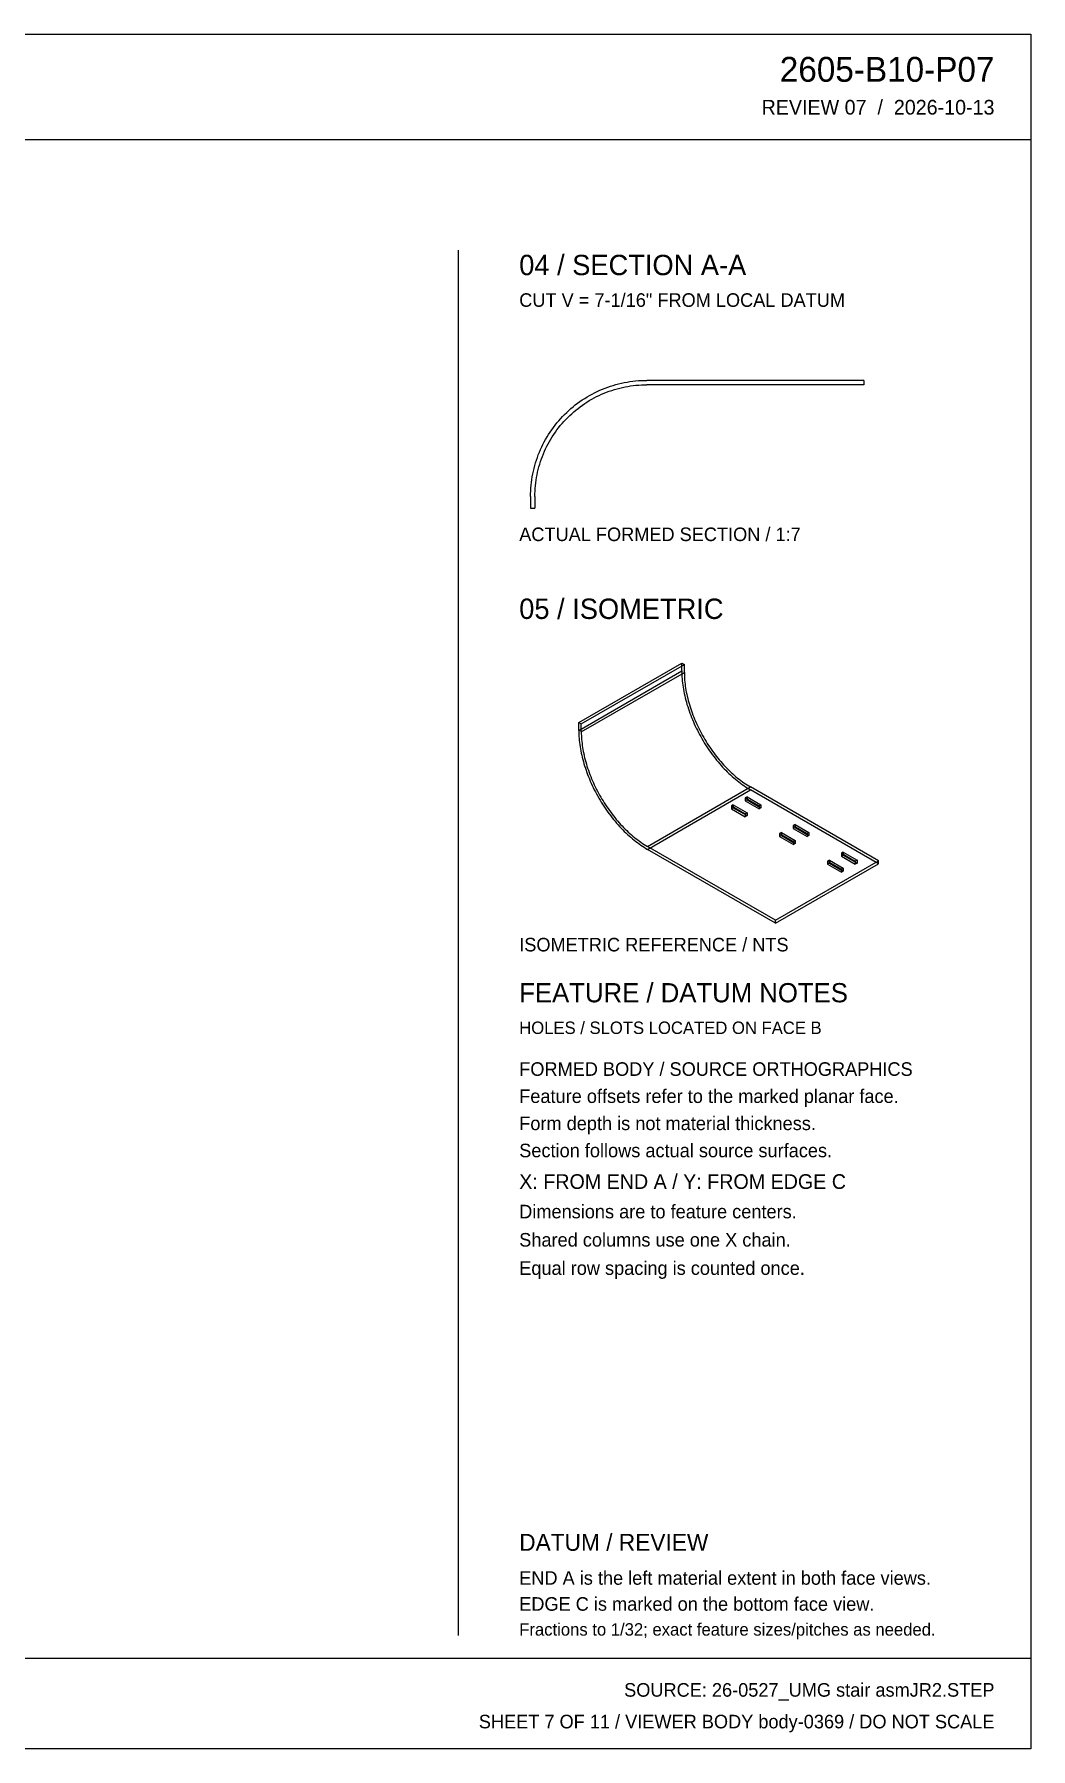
# Model space of a CAD drawing. Header units: inches. Extents: x 2 to 134, y 2 to 86.
# Drawn here: x 85.2 to 134.1, y 1.9 to 86.1 of the extents above; entities that cross this region are included whole.
import ezdxf
from ezdxf.enums import TextEntityAlignment as Align

# ---------------------------------------------------------------- set-up
doc = ezdxf.new("R2010")
doc.units = ezdxf.units.IN
doc.header["$MEASUREMENT"] = 0

msp = doc.modelspace()

# ---------------------------------------------------------------- linework, layer by layer
at = {"layer": 'OUTLINE'}
for p, q in [((1.889, 86.111), (134.111, 86.111)), ((134.111, 86.111), (134.111, 1.889)), ((1.889, 80.944), (134.111, 80.944)), ((106, 75.5), (106, 7.444)), ((114.431, 69.049), (114.57, 69.068)), ((114.57, 69.068), (114.71, 69.084)), ((114.71, 69.084), (114.849, 69.096)), ((114.849, 69.096), (114.989, 69.104)), ((114.989, 69.104), (115.13, 69.109)), ((115.13, 69.109), (115.27, 69.111)), ((125.913, 69.111), (115.27, 69.111)), ((125.913, 69.111), (125.913, 68.897)), ((112.095, 68.148), (112.213, 68.225)), ((112.213, 68.225), (112.332, 68.298)), ((112.332, 68.298), (112.453, 68.369)), ((112.453, 68.369), (112.576, 68.436)), ((112.559, 68.182), (112.677, 68.247)), ((112.576, 68.436), (112.701, 68.501)), ((112.677, 68.247), (112.797, 68.31)), ((112.701, 68.501), (112.827, 68.562)), ((112.797, 68.31), (112.918, 68.369)), ((112.827, 68.562), (112.954, 68.621)), ((112.918, 68.369), (113.041, 68.425)), ((112.954, 68.621), (113.083, 68.676)), ((113.041, 68.425), (113.165, 68.478)), ((113.083, 68.676), (113.213, 68.728)), ((113.165, 68.478), (113.29, 68.528)), ((113.213, 68.728), (113.345, 68.777)), ((113.29, 68.528), (113.417, 68.575)), ((113.345, 68.777), (113.477, 68.823)), ((113.417, 68.575), (113.545, 68.619)), ((113.477, 68.823), (113.611, 68.865)), ((113.545, 68.619), (113.673, 68.66)), ((113.611, 68.865), (113.746, 68.904)), ((113.673, 68.66), (113.803, 68.698)), ((113.746, 68.904), (113.881, 68.94)), ((113.803, 68.698), (113.933, 68.732)), ((113.881, 68.94), (114.018, 68.972)), ((113.933, 68.732), (114.065, 68.763)), ((114.018, 68.972), (114.155, 69.001)), ((114.065, 68.763), (114.197, 68.791)), ((114.155, 69.001), (114.293, 69.027)), ((114.197, 68.791), (114.33, 68.816)), ((114.293, 69.027), (114.431, 69.049)), ((114.33, 68.816), (114.463, 68.837)), ((114.463, 68.837), (114.597, 68.855)), ((114.597, 68.855), (114.731, 68.87)), ((114.731, 68.87), (114.865, 68.882)), ((114.865, 68.882), (115, 68.89)), ((115, 68.89), (115.135, 68.895)), ((115.135, 68.895), (115.27, 68.897)), ((125.913, 68.897), (115.27, 68.897)), ((111.131, 67.337), (111.229, 67.437)), ((111.229, 67.437), (111.33, 67.535)), ((111.33, 67.535), (111.432, 67.631)), ((111.381, 67.286), (111.477, 67.38)), ((111.432, 67.631), (111.537, 67.724)), ((111.477, 67.38), (111.576, 67.472)), ((111.537, 67.724), (111.645, 67.814)), ((111.576, 67.472), (111.677, 67.561)), ((111.645, 67.814), (111.754, 67.902)), ((111.677, 67.561), (111.781, 67.648)), ((111.754, 67.902), (111.866, 67.987)), ((111.781, 67.648), (111.886, 67.733)), ((111.866, 67.987), (111.98, 68.069)), ((111.886, 67.733), (111.993, 67.814)), ((111.98, 68.069), (112.095, 68.148)), ((111.993, 67.814), (112.103, 67.894)), ((112.103, 67.894), (112.214, 67.97)), ((112.214, 67.97), (112.327, 68.044)), ((112.327, 68.044), (112.442, 68.114)), ((112.442, 68.114), (112.559, 68.182)), ((110.442, 66.454), (110.519, 66.572)), ((110.519, 66.572), (110.598, 66.687)), ((110.598, 66.687), (110.68, 66.801)), ((110.68, 66.801), (110.765, 66.912)), ((110.697, 66.452), (110.773, 66.564)), ((110.765, 66.912), (110.853, 67.022)), ((110.773, 66.564), (110.852, 66.673)), ((110.852, 66.673), (110.934, 66.781)), ((110.853, 67.022), (110.943, 67.129)), ((110.934, 66.781), (111.018, 66.886)), ((110.943, 67.129), (111.036, 67.234)), ((111.018, 66.886), (111.105, 66.989)), ((111.036, 67.234), (111.131, 67.337)), ((111.105, 66.989), (111.195, 67.09)), ((111.195, 67.09), (111.286, 67.189)), ((111.286, 67.189), (111.381, 67.286)), ((109.991, 65.584), (110.046, 65.712)), ((110.046, 65.712), (110.104, 65.84)), ((110.104, 65.84), (110.166, 65.966)), ((110.166, 65.966), (110.23, 66.091)), ((110.23, 66.091), (110.298, 66.213)), ((110.242, 65.626), (110.298, 65.748)), ((110.298, 66.213), (110.369, 66.335)), ((110.298, 65.748), (110.357, 65.87)), ((110.357, 65.87), (110.419, 65.99)), ((110.369, 66.335), (110.442, 66.454)), ((110.419, 65.99), (110.484, 66.108)), ((110.484, 66.108), (110.552, 66.224)), ((110.552, 66.224), (110.623, 66.339)), ((110.623, 66.339), (110.697, 66.452)), ((109.727, 64.785), (109.763, 64.921)), ((109.763, 64.921), (109.802, 65.056)), ((109.802, 65.056), (109.844, 65.189)), ((109.844, 65.189), (109.89, 65.322)), ((109.89, 65.322), (109.938, 65.453)), ((109.935, 64.733), (109.969, 64.864)), ((109.938, 65.453), (109.991, 65.584)), ((109.969, 64.864), (110.007, 64.993)), ((110.007, 64.993), (110.047, 65.122)), ((110.047, 65.122), (110.091, 65.25)), ((110.091, 65.25), (110.138, 65.376)), ((110.138, 65.376), (110.189, 65.502)), ((110.189, 65.502), (110.242, 65.626)), ((109.583, 63.957), (109.599, 64.096)), ((109.599, 64.096), (109.617, 64.235)), ((109.617, 64.235), (109.64, 64.374)), ((109.64, 64.374), (109.665, 64.512)), ((109.665, 64.512), (109.694, 64.649)), ((109.694, 64.649), (109.727, 64.785)), ((109.796, 63.936), (109.811, 64.07)), ((109.811, 64.07), (109.829, 64.204)), ((109.829, 64.204), (109.851, 64.337)), ((109.851, 64.337), (109.876, 64.47)), ((109.876, 64.47), (109.903, 64.602)), ((109.903, 64.602), (109.935, 64.733)), ((109.556, 63.397), (109.557, 63.537)), ((109.556, 63.397), (109.556, 62.825)), ((109.557, 63.537), (109.562, 63.677)), ((109.562, 63.677), (109.571, 63.817)), ((109.571, 63.817), (109.583, 63.957)), ((109.77, 63.397), (109.771, 63.532)), ((109.77, 63.397), (109.77, 62.825)), ((109.771, 63.532), (109.776, 63.667)), ((109.776, 63.667), (109.785, 63.801)), ((109.785, 63.801), (109.796, 63.936)), ((109.556, 62.825), (109.77, 62.825)), ((111.922, 52.302), (116.98, 55.222)), ((111.922, 51.912), (116.98, 54.833)), ((112.048, 52.229), (117.107, 55.149)), ((112.048, 51.839), (117.107, 54.76)), ((116.98, 55.222), (117.107, 55.149)), ((116.98, 54.833), (116.98, 55.222)), ((116.98, 54.833), (116.981, 54.737)), ((117.107, 54.76), (117.107, 55.149)), ((117.107, 54.76), (117.108, 54.667)), ((116.981, 54.737), (116.984, 54.639)), ((116.984, 54.639), (116.989, 54.541)), ((116.989, 54.541), (116.997, 54.442)), ((116.997, 54.442), (117.006, 54.341)), ((117.006, 54.341), (117.017, 54.24)), ((117.017, 54.24), (117.03, 54.138)), ((117.03, 54.138), (117.045, 54.036)), ((117.045, 54.036), (117.062, 53.932)), ((117.062, 53.932), (117.081, 53.828)), ((117.108, 54.667), (117.111, 54.574)), ((117.111, 54.574), (117.116, 54.479)), ((117.116, 54.479), (117.122, 54.383)), ((117.122, 54.383), (117.131, 54.287)), ((117.131, 54.287), (117.142, 54.19)), ((117.142, 54.19), (117.155, 54.091)), ((117.155, 54.091), (117.169, 53.993)), ((117.169, 53.993), (117.186, 53.893)), ((117.081, 53.828), (117.103, 53.724)), ((117.103, 53.724), (117.126, 53.619)), ((117.126, 53.619), (117.151, 53.513)), ((117.151, 53.513), (117.177, 53.407)), ((117.177, 53.407), (117.206, 53.301)), ((117.186, 53.893), (117.204, 53.793)), ((117.204, 53.793), (117.224, 53.692)), ((117.206, 53.301), (117.237, 53.194)), ((117.224, 53.692), (117.247, 53.591)), ((117.237, 53.194), (117.27, 53.088)), ((117.247, 53.591), (117.271, 53.489)), ((117.27, 53.088), (117.304, 52.981)), ((117.271, 53.489), (117.297, 53.388)), ((117.297, 53.388), (117.324, 53.285)), ((117.324, 53.285), (117.354, 53.183)), ((117.354, 53.183), (117.385, 53.08)), ((117.385, 53.08), (117.418, 52.977)), ((111.922, 52.302), (112.048, 52.229)), ((111.922, 51.912), (111.922, 52.302)), ((112.048, 51.839), (112.048, 52.229)), ((117.304, 52.981), (117.34, 52.874)), ((117.34, 52.874), (117.379, 52.767)), ((117.379, 52.767), (117.418, 52.66)), ((117.418, 52.977), (117.453, 52.874)), ((117.418, 52.66), (117.46, 52.554)), ((117.453, 52.874), (117.49, 52.772)), ((117.46, 52.554), (117.504, 52.447)), ((117.49, 52.772), (117.529, 52.669)), ((117.504, 52.447), (117.549, 52.341)), ((117.529, 52.669), (117.569, 52.566)), ((117.549, 52.341), (117.596, 52.235)), ((117.569, 52.566), (117.61, 52.464)), ((117.596, 52.235), (117.644, 52.13)), ((117.61, 52.464), (117.654, 52.362)), ((117.654, 52.362), (117.699, 52.26)), ((117.699, 52.26), (117.746, 52.158)), ((111.922, 51.912), (111.923, 51.816)), ((111.923, 51.816), (111.926, 51.719)), ((111.926, 51.719), (111.931, 51.62)), ((111.931, 51.62), (111.938, 51.521)), ((111.938, 51.521), (111.947, 51.421)), ((111.947, 51.421), (111.958, 51.32)), ((112.048, 51.839), (112.049, 51.747)), ((112.049, 51.747), (112.052, 51.653)), ((112.052, 51.653), (112.057, 51.558)), ((112.057, 51.558), (112.064, 51.463)), ((112.064, 51.463), (112.073, 51.366)), ((117.644, 52.13), (117.694, 52.025)), ((117.694, 52.025), (117.746, 51.92)), ((117.746, 52.158), (117.794, 52.057)), ((117.746, 51.92), (117.799, 51.816)), ((117.794, 52.057), (117.844, 51.957)), ((117.799, 51.816), (117.854, 51.713)), ((117.844, 51.957), (117.895, 51.857)), ((117.854, 51.713), (117.91, 51.611)), ((117.895, 51.857), (117.948, 51.757)), ((117.91, 51.611), (117.968, 51.509)), ((117.948, 51.757), (118.002, 51.659)), ((117.968, 51.509), (118.027, 51.408)), ((118.002, 51.659), (118.058, 51.561)), ((118.027, 51.408), (118.088, 51.308)), ((118.058, 51.561), (118.115, 51.463)), ((118.115, 51.463), (118.173, 51.367)), ((111.958, 51.32), (111.971, 51.218)), ((111.971, 51.218), (111.987, 51.115)), ((111.987, 51.115), (112.004, 51.012)), ((112.004, 51.012), (112.023, 50.908)), ((112.023, 50.908), (112.044, 50.803)), ((112.044, 50.803), (112.067, 50.698)), ((112.067, 50.698), (112.092, 50.592)), ((112.073, 51.366), (112.083, 51.269)), ((112.083, 51.269), (112.096, 51.171)), ((112.092, 50.592), (112.119, 50.486)), ((112.096, 51.171), (112.111, 51.072)), ((112.111, 51.072), (112.127, 50.972)), ((112.127, 50.972), (112.146, 50.872)), ((112.146, 50.872), (112.166, 50.772)), ((112.166, 50.772), (112.188, 50.67)), ((112.188, 50.67), (112.212, 50.569)), ((112.212, 50.569), (112.238, 50.467)), ((118.088, 51.308), (118.15, 51.209)), ((118.15, 51.209), (118.213, 51.111)), ((118.173, 51.367), (118.233, 51.272)), ((118.213, 51.111), (118.278, 51.014)), ((118.233, 51.272), (118.294, 51.177)), ((118.278, 51.014), (118.344, 50.918)), ((118.294, 51.177), (118.356, 51.084)), ((118.344, 50.918), (118.411, 50.823)), ((118.356, 51.084), (118.419, 50.992)), ((118.411, 50.823), (118.479, 50.73)), ((118.419, 50.992), (118.484, 50.9)), ((118.479, 50.73), (118.549, 50.637)), ((118.484, 50.9), (118.549, 50.81)), ((118.549, 50.81), (118.616, 50.722)), ((118.549, 50.637), (118.619, 50.547)), ((118.616, 50.722), (118.684, 50.634)), ((118.619, 50.547), (118.69, 50.457)), ((118.684, 50.634), (118.753, 50.548)), ((118.753, 50.548), (118.823, 50.464)), ((112.119, 50.486), (112.148, 50.38)), ((112.148, 50.38), (112.179, 50.274)), ((112.179, 50.274), (112.211, 50.167)), ((112.211, 50.167), (112.246, 50.06)), ((112.238, 50.467), (112.266, 50.365)), ((112.246, 50.06), (112.282, 49.953)), ((112.266, 50.365), (112.295, 50.262)), ((112.282, 49.953), (112.32, 49.847)), ((112.295, 50.262), (112.327, 50.159)), ((112.32, 49.847), (112.36, 49.74)), ((112.327, 50.159), (112.36, 50.057)), ((112.36, 50.057), (112.395, 49.954)), ((112.36, 49.74), (112.402, 49.633)), ((112.395, 49.954), (112.432, 49.851)), ((112.432, 49.851), (112.47, 49.748)), ((112.47, 49.748), (112.51, 49.646)), ((118.69, 50.457), (118.763, 50.369)), ((118.763, 50.369), (118.836, 50.283)), ((118.823, 50.464), (118.893, 50.38)), ((118.836, 50.283), (118.911, 50.198)), ((118.893, 50.38), (118.965, 50.299)), ((118.911, 50.198), (118.986, 50.115)), ((118.965, 50.299), (119.037, 50.219)), ((118.986, 50.115), (119.062, 50.033)), ((119.037, 50.219), (119.111, 50.14)), ((119.062, 50.033), (119.139, 49.953)), ((119.111, 50.14), (119.185, 50.063)), ((119.139, 49.953), (119.217, 49.875)), ((119.185, 50.063), (119.259, 49.988)), ((119.217, 49.875), (119.295, 49.799)), ((119.259, 49.988), (119.335, 49.915)), ((119.295, 49.799), (119.374, 49.724)), ((119.335, 49.915), (119.41, 49.843)), ((119.374, 49.724), (119.453, 49.652)), ((119.41, 49.843), (119.487, 49.773)), ((119.487, 49.773), (119.564, 49.705)), ((119.564, 49.705), (119.642, 49.639)), ((112.402, 49.633), (112.445, 49.527)), ((112.445, 49.527), (112.49, 49.421)), ((112.49, 49.421), (112.537, 49.315)), ((112.51, 49.646), (112.552, 49.543)), ((112.537, 49.315), (112.585, 49.209)), ((112.552, 49.543), (112.595, 49.441)), ((112.585, 49.209), (112.636, 49.104)), ((112.595, 49.441), (112.64, 49.339)), ((112.636, 49.104), (112.687, 49)), ((112.64, 49.339), (112.687, 49.238)), ((112.687, 49.238), (112.735, 49.137)), ((112.687, 49), (112.741, 48.896)), ((112.735, 49.137), (112.785, 49.036)), ((112.741, 48.896), (112.795, 48.793)), ((112.785, 49.036), (112.836, 48.936)), ((112.836, 48.936), (112.889, 48.837)), ((115.294, 46.217), (120.353, 49.138)), ((115.294, 46.071), (120.353, 48.992)), ((119.453, 49.652), (119.533, 49.581)), ((119.533, 49.581), (119.614, 49.513)), ((119.614, 49.513), (119.695, 49.446)), ((119.642, 49.639), (119.719, 49.575)), ((119.695, 49.446), (119.776, 49.382)), ((119.719, 49.575), (119.798, 49.513)), ((119.776, 49.382), (119.858, 49.319)), ((119.798, 49.513), (119.876, 49.453)), ((119.858, 49.319), (119.94, 49.259)), ((119.876, 49.453), (119.955, 49.395)), ((119.94, 49.259), (120.022, 49.201)), ((119.955, 49.395), (120.035, 49.339)), ((120.022, 49.201), (120.105, 49.145)), ((120.035, 49.339), (120.114, 49.286)), ((120.105, 49.145), (120.187, 49.092)), ((120.114, 49.286), (120.193, 49.234)), ((120.187, 49.092), (120.27, 49.04)), ((120.193, 49.234), (120.273, 49.185)), ((120.27, 49.04), (120.353, 48.992)), ((120.273, 49.185), (120.353, 49.138)), ((126.634, 45.511), (120.353, 49.138)), ((126.634, 45.365), (120.353, 48.992)), ((112.795, 48.793), (112.852, 48.69)), ((112.852, 48.69), (112.91, 48.588)), ((112.889, 48.837), (112.943, 48.738)), ((112.91, 48.588), (112.969, 48.487)), ((112.943, 48.738), (112.999, 48.64)), ((112.969, 48.487), (113.029, 48.387)), ((112.999, 48.64), (113.056, 48.543)), ((113.029, 48.387), (113.091, 48.288)), ((113.056, 48.543), (113.114, 48.446)), ((113.091, 48.288), (113.155, 48.19)), ((113.114, 48.446), (113.174, 48.351)), ((113.155, 48.19), (113.219, 48.093)), ((113.174, 48.351), (113.235, 48.257)), ((113.219, 48.093), (113.285, 47.997)), ((113.235, 48.257), (113.297, 48.163)), ((113.297, 48.163), (113.361, 48.071)), ((113.361, 48.071), (113.425, 47.98)), ((119.51, 48.264), (119.421, 48.213)), ((119.421, 48.213), (120.1, 47.821)), ((119.421, 48.213), (119.421, 48.067)), ((119.51, 48.118), (119.421, 48.067)), ((119.421, 48.067), (120.1, 47.675)), ((119.51, 48.264), (119.51, 48.118)), ((119.51, 48.264), (120.188, 47.872)), ((119.51, 48.118), (120.188, 47.726)), ((120.184, 48.653), (120.096, 48.602)), ((120.096, 48.602), (120.096, 48.456)), ((120.096, 48.602), (120.774, 48.21)), ((120.184, 48.507), (120.096, 48.456)), ((120.096, 48.456), (120.774, 48.064)), ((120.184, 48.653), (120.184, 48.507)), ((120.184, 48.653), (120.863, 48.261)), ((120.184, 48.507), (120.863, 48.115)), ((120.863, 48.261), (120.774, 48.21)), ((120.774, 48.21), (120.774, 48.064)), ((120.863, 48.115), (120.774, 48.064)), ((120.863, 48.261), (120.863, 48.115)), ((113.285, 47.997), (113.352, 47.902)), ((113.352, 47.902), (113.421, 47.809)), ((113.421, 47.809), (113.49, 47.717)), ((113.425, 47.98), (113.491, 47.89)), ((113.49, 47.717), (113.56, 47.626)), ((113.491, 47.89), (113.558, 47.801)), ((113.558, 47.801), (113.625, 47.714)), ((113.56, 47.626), (113.632, 47.537)), ((113.625, 47.714), (113.694, 47.628)), ((113.632, 47.537), (113.704, 47.449)), ((113.694, 47.628), (113.764, 47.543)), ((113.704, 47.449), (113.778, 47.362)), ((113.764, 47.543), (113.835, 47.46)), ((113.778, 47.362), (113.852, 47.277)), ((113.835, 47.46), (113.906, 47.378)), ((113.852, 47.277), (113.928, 47.194)), ((113.906, 47.378), (113.979, 47.298)), ((113.928, 47.194), (114.004, 47.112)), ((113.979, 47.298), (114.052, 47.219)), ((114.052, 47.219), (114.126, 47.143)), ((120.188, 47.872), (120.1, 47.821)), ((120.1, 47.821), (120.1, 47.675)), ((120.188, 47.726), (120.1, 47.675)), ((120.188, 47.872), (120.188, 47.726)), ((122.545, 47.29), (122.456, 47.239)), ((122.456, 47.239), (123.135, 46.847)), ((122.456, 47.239), (122.456, 47.093)), ((122.545, 47.29), (123.223, 46.898)), ((122.545, 47.29), (122.545, 47.144)), ((114.004, 47.112), (114.08, 47.033)), ((114.08, 47.033), (114.158, 46.954)), ((114.126, 47.143), (114.201, 47.067)), ((114.158, 46.954), (114.236, 46.878)), ((114.201, 47.067), (114.276, 46.994)), ((114.236, 46.878), (114.315, 46.804)), ((114.276, 46.994), (114.352, 46.922)), ((114.315, 46.804), (114.395, 46.731)), ((114.352, 46.922), (114.428, 46.853)), ((114.395, 46.731), (114.475, 46.661)), ((114.428, 46.853), (114.505, 46.785)), ((114.475, 46.661), (114.555, 46.592)), ((114.505, 46.785), (114.583, 46.719)), ((114.555, 46.592), (114.636, 46.526)), ((114.583, 46.719), (114.661, 46.655)), ((114.636, 46.526), (114.718, 46.461)), ((114.661, 46.655), (114.739, 46.593)), ((114.718, 46.461), (114.799, 46.399)), ((114.739, 46.593), (114.818, 46.532)), ((114.799, 46.399), (114.881, 46.339)), ((114.818, 46.532), (114.897, 46.475)), ((114.881, 46.339), (114.964, 46.28)), ((114.897, 46.475), (114.976, 46.419)), ((114.976, 46.419), (115.055, 46.365)), ((115.055, 46.365), (115.135, 46.313)), ((121.87, 46.901), (121.782, 46.85)), ((121.782, 46.85), (121.782, 46.704)), ((121.782, 46.85), (122.46, 46.458)), ((121.87, 46.755), (121.782, 46.704)), ((121.782, 46.704), (122.46, 46.312)), ((121.87, 46.901), (121.87, 46.755)), ((121.87, 46.901), (122.549, 46.509)), ((121.87, 46.755), (122.549, 46.363)), ((122.545, 47.144), (122.456, 47.093)), ((122.456, 47.093), (123.135, 46.701)), ((122.549, 46.509), (122.46, 46.458)), ((122.46, 46.458), (122.46, 46.312)), ((122.549, 46.363), (122.46, 46.312)), ((122.545, 47.144), (123.223, 46.752)), ((122.549, 46.509), (122.549, 46.363)), ((123.223, 46.898), (123.135, 46.847)), ((123.135, 46.847), (123.135, 46.701)), ((123.223, 46.752), (123.135, 46.701)), ((123.223, 46.898), (123.223, 46.752)), ((114.964, 46.28), (115.046, 46.225)), ((115.046, 46.225), (115.129, 46.171)), ((115.129, 46.171), (115.211, 46.12)), ((115.135, 46.313), (115.215, 46.264)), ((115.211, 46.12), (115.294, 46.071)), ((115.215, 46.264), (115.294, 46.217)), ((121.575, 42.59), (115.294, 46.217)), ((121.575, 42.444), (115.294, 46.071)), ((121.575, 42.59), (126.634, 45.511)), ((124.231, 45.538), (124.143, 45.487)), ((124.143, 45.487), (124.143, 45.341)), ((124.143, 45.487), (124.821, 45.095)), ((124.231, 45.538), (124.909, 45.146)), ((124.231, 45.538), (124.231, 45.392)), ((124.905, 45.927), (124.817, 45.876)), ((124.817, 45.876), (124.817, 45.73)), ((124.817, 45.876), (125.496, 45.484)), ((124.905, 45.781), (124.817, 45.73)), ((124.817, 45.73), (125.496, 45.338)), ((124.905, 45.927), (124.905, 45.781)), ((124.905, 45.927), (125.584, 45.535)), ((124.905, 45.781), (125.584, 45.389)), ((125.584, 45.535), (125.496, 45.484)), ((125.496, 45.484), (125.496, 45.338)), ((125.584, 45.535), (125.584, 45.389)), ((126.634, 45.365), (126.634, 45.511)), ((121.575, 42.444), (126.634, 45.365)), ((124.231, 45.392), (124.143, 45.341)), ((124.143, 45.341), (124.821, 44.949)), ((124.231, 45.392), (124.909, 45)), ((124.909, 45.146), (124.821, 45.095)), ((124.821, 45.095), (124.821, 44.949)), ((124.909, 45), (124.821, 44.949)), ((124.909, 45.146), (124.909, 45)), ((125.584, 45.389), (125.496, 45.338)), ((121.575, 42.444), (121.575, 42.59)), ((1.889, 6.333), (134.111, 6.333)), ((134.111, 1.889), (1.889, 1.889))]:
    msp.add_line(p, q, dxfattribs=at)

# ---------------------------------------------------------------- texts
at = {"layer": 'ANNOTATION'}
for s, height, p in [('2605-B10-P07', 1.22222, (132.333, 83.778)), ('REVIEW 07  /  2026-10-13', 0.72222, (132.333, 82.167)), ('SOURCE: 26-0527_UMG stair asmJR2.STEP', 0.66667, (132.333, 4.444)), ('SHEET 7 OF 11 / VIEWER BODY body-0369 / DO NOT SCALE', 0.66667, (132.333, 2.889))]:
    msp.add_text(s, height=height, dxfattribs=at).set_placement(p, align=Align.RIGHT)
for s, height, p in [('04 / SECTION A-A', 1, (109, 74.278)), ('CUT V = 7-1/16" FROM LOCAL DATUM', 0.66667, (109, 72.722)), ('ACTUAL FORMED SECTION / 1:7', 0.66667, (109, 61.214)), ('05 / ISOMETRIC', 1, (109, 57.389)), ('ISOMETRIC REFERENCE / NTS', 0.66667, (109, 41.056)), ('FEATURE / DATUM NOTES', 0.94444, (109, 38.556)), ('HOLES / SLOTS LOCATED ON FACE B', 0.61111, (109, 37)), ('FORMED BODY / SOURCE ORTHOGRAPHICS', 0.66667, (109, 34.944)), ('Feature offsets refer to the marked planar face.', 0.66667, (109, 33.611)), ('Form depth is not material thickness.', 0.66667, (109, 32.278)), ('Section follows actual source surfaces.', 0.66667, (109, 30.944)), ('X: FROM END A / Y: FROM EDGE C', 0.72222, (109, 29.389)), ('Dimensions are to feature centers.', 0.66667, (109, 27.944)), ('Shared columns use one X chain.', 0.66667, (109, 26.556)), ('Equal row spacing is counted once.', 0.66667, (109, 25.167)), ('DATUM / REVIEW', 0.83333, (109, 11.611)), ('END A is the left material extent in both face views.', 0.66667, (109, 9.944)), ('EDGE C is marked on the bottom face view.', 0.66667, (109, 8.667)), ('Fractions to 1/32; exact feature sizes/pitches as needed.', 0.61111, (109, 7.444))]:
    msp.add_text(s, height=height, dxfattribs=at).set_placement(p)

doc.saveas('drawing.dxf')
